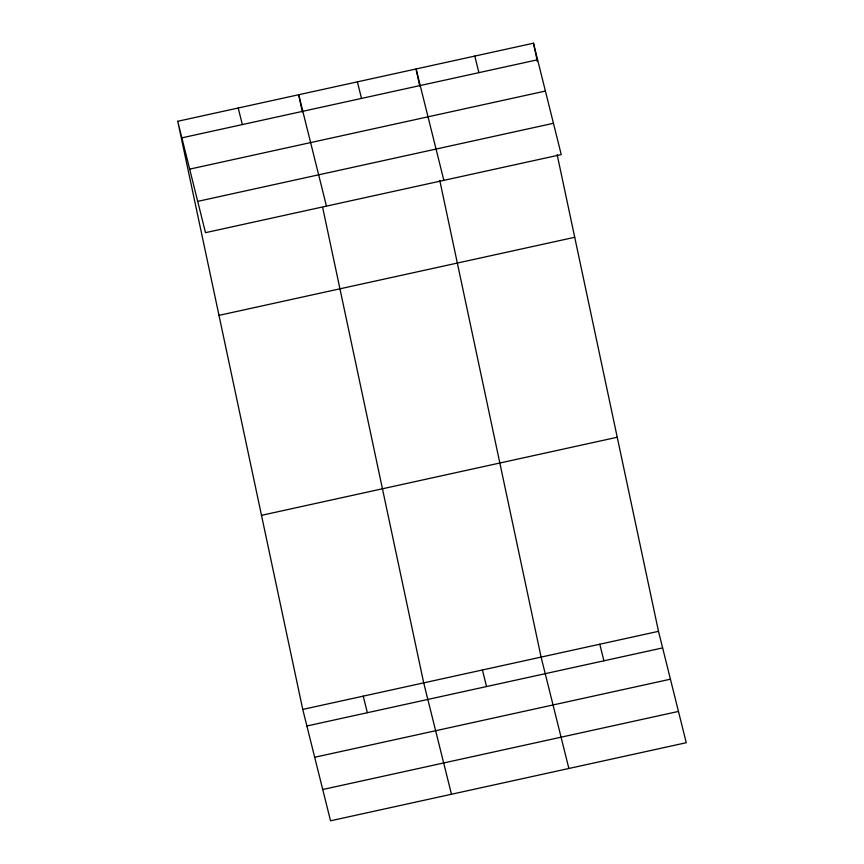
<?xml version="1.0" encoding="UTF-8"?>
<svg xmlns="http://www.w3.org/2000/svg" width="864" height="864" viewBox="0 0 864 864"><rect width="100%" height="100%" fill="white"/><g stroke="black" fill="none" stroke-linecap="round" stroke-linejoin="round"><path stroke-width="1.3" d="M177.736 121.284L533.477 43.2L561.244 154.58L205.502 232.664L177.736 121.284L302.756 709.42L330.534 820.8L686.264 742.716L658.498 631.336L557.161 154.667M181.872 137.851L537.602 59.767M189.67 169.139L545.4 91.055M197.705 201.377L553.446 123.293M218.992 315.36L574.733 237.287M261.5 515.333L617.242 437.249M302.756 709.42L658.498 631.336M306.893 725.987L662.623 647.914M314.69 757.274L670.421 679.201M322.726 789.512L678.467 711.428M474.779 56.084L478.904 72.652M599.8 644.22L603.925 660.787M443.848 180.349L416.081 68.969L419.699 86.011M568.868 768.485L541.102 657.104L439.776 180.436M357.383 81.853L361.508 98.42M482.404 669.989L486.54 686.556M326.452 206.118L298.685 94.727L302.314 111.78M451.483 794.254L423.706 682.873L322.661 207.511M238.216 108.011L242.341 124.578M363.236 696.146L367.362 712.714M533.477 43.2L537.376 61.56"/></g></svg>
